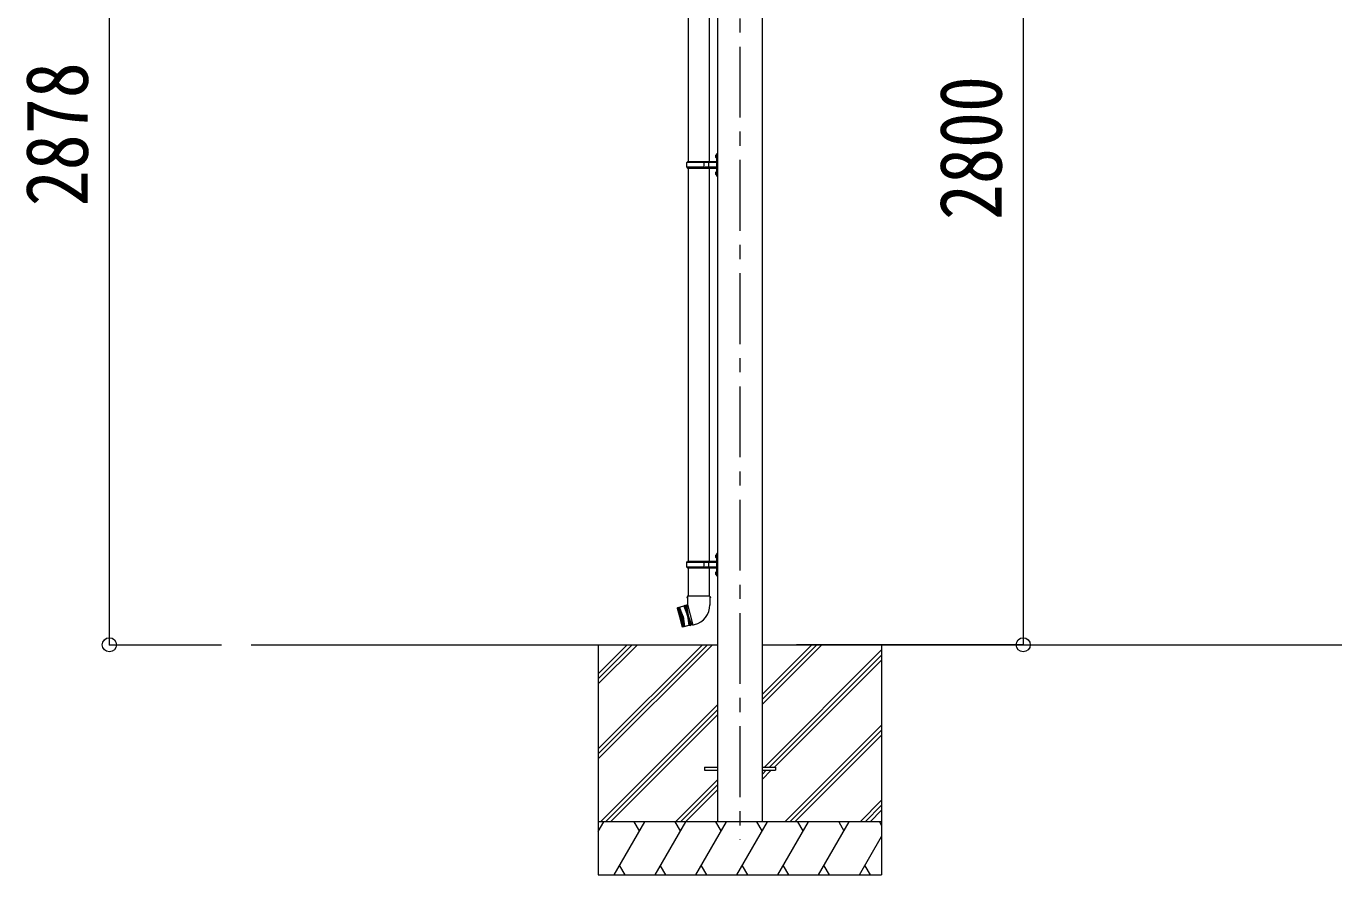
# Model space of a CAD drawing. Units: millimetres at full size, sheet at 1:40. Extents: x -11243 to 11243, y -7760 to 7760.
# Drawn here: x 106 to 3798, y -4708 to -2310 of the extents above; entities that cross this region are included whole.
import ezdxf
from ezdxf.enums import TextEntityAlignment as Align

# ---------------------------------------------------------------- set-up
doc = ezdxf.new("R2010")
doc.units = ezdxf.units.MM
doc.header["$LTSCALE"] = 40
doc.header["$PDMODE"] = 32
doc.header["$PDSIZE"] = 40
doc.linetypes.add('CHAIN1', pattern=[8, 5, -1, 1, -1])
for name, color, linetype, lineweight in [('0-0_0', 7, 'Continuous', 9), ('0-1_本体', 5, 'CHAIN1', 9), ('0-3_ELV2', 7, 'Continuous', 9), ('0-6_OTH_LINE', 6, 'Continuous', 9), ('0-9_OUTLINE', 7, 'Continuous', 9)]:
    doc.layers.add(name, color=color, linetype=linetype, lineweight=lineweight)
doc.styles.add('ＭＳ ゴシック', font='')
doc.styles.get('ＭＳ ゴシック').set_extended_font_data('MS Gothic')

msp = doc.modelspace()

# ---------------------------------------------------------------- linework, layer by layer
at = {"layer": '0-0_0'}
for p, q in [((741.13, -4057.92), (2058.66, -4057.92)), ((1721.16, -4057.92), (1721.16, -4707.92)), ((1721.16, -4352.1), (2015.34, -4057.92)), ((1721.16, -4366.24), (2029.49, -4057.92)), ((1721.16, -4380.39), (2043.63, -4057.92)), ((1721.16, -4168.26), (1831.5, -4057.92)), ((1721.16, -4154.11), (1817.35, -4057.92)), ((1721.16, -4139.97), (1803.21, -4057.92)), ((2183.66, -4226.25), (2352, -4057.92)), ((2183.66, -4212.11), (2337.85, -4057.92)), ((2183.66, -4197.97), (2323.71, -4057.92)), ((2183.66, -4057.92), (5358.71, -4057.92)), ((2521.16, -4057.92), (2521.16, -4707.92)), ((2190.34, -4403.42), (2521.16, -4072.6)), ((2204.48, -4403.42), (2521.16, -4086.75)), ((2218.63, -4403.42), (2521.16, -4100.89)), ((1727.47, -4557.92), (2058.66, -4226.74)), ((1741.61, -4557.92), (2058.66, -4240.88)), ((1755.76, -4557.92), (2058.66, -4255.02)), ((2247.97, -4557.92), (2521.16, -4284.73)), ((2262.11, -4557.92), (2521.16, -4298.88)), ((2276.26, -4557.92), (2521.16, -4313.02)), ((2183.66, -4438.39), (2209.63, -4412.42)), ((2183.66, -4424.24), (2195.48, -4412.42)), ((2058.66, -4438.87), (1939.61, -4557.92)), ((1953.75, -4557.92), (2058.66, -4453.01)), ((1967.89, -4557.92), (2058.66, -4467.15)), ((2460.11, -4557.92), (2521.16, -4496.87)), ((2474.25, -4557.92), (2521.16, -4511.01)), ((2488.39, -4557.92), (2521.16, -4525.15)), ((2521.16, -4557.92), (1721.16, -4557.92)), ((1721.16, -4585.43), (1737.04, -4557.92)), ((1765.91, -4707.92), (1852.51, -4557.92)), ((1837.51, -4583.91), (1822.51, -4557.92)), ((1881.38, -4707.92), (1967.98, -4557.92)), ((1952.98, -4583.91), (1937.98, -4557.92)), ((1996.85, -4707.92), (2083.45, -4557.92)), ((2068.45, -4583.91), (2053.45, -4557.92)), ((2112.32, -4707.92), (2198.92, -4557.92)), ((2183.92, -4583.91), (2168.92, -4557.92)), ((2227.79, -4707.92), (2314.39, -4557.92)), ((2299.39, -4583.91), (2284.39, -4557.92)), ((2343.26, -4707.92), (2429.86, -4557.92)), ((2399.86, -4557.92), (2414.86, -4583.91)), ((2515.33, -4557.92), (2521.16, -4568.02)), ((2458.73, -4707.92), (2521.16, -4599.79)), ((1780.91, -4681.95), (1795.91, -4707.92)), ((1896.38, -4681.95), (1911.38, -4707.92)), ((2011.85, -4681.94), (2026.85, -4707.92)), ((2127.32, -4681.94), (2142.32, -4707.92)), ((2242.79, -4681.95), (2257.79, -4707.92)), ((2358.26, -4681.95), (2373.26, -4707.92)), ((2473.73, -4681.95), (2488.73, -4707.92)), ((1721.16, -4707.92), (2521.16, -4707.92))]:
    msp.add_line(p, q, dxfattribs=at)
at = {"layer": '0-1_本体'}
msp.add_line((2121.16, -1088.1), (2121.16, -4608.54), dxfattribs=at)
at = {"layer": '0-3_ELV2', "color": 4}
for p, q in [((2058.66, -4557.92), (2058.66, -1259.02)), ((2183.66, -1259.02), (2183.66, -4557.92)), ((2021.16, -4403.42), (2058.66, -4403.42)), ((2021.16, -4403.42), (2021.16, -4412.42)), ((2021.16, -4412.42), (2058.66, -4412.42)), ((2183.66, -4403.42), (2221.16, -4403.42)), ((2183.66, -4412.42), (2221.16, -4412.42)), ((2221.16, -4403.42), (2221.16, -4412.42))]:
    msp.add_line(p, q, dxfattribs=at)
at = {"layer": '0-6_OTH_LINE'}
for p, q in [((341.11, -4057.92), (341.11, -1180.15)), ((2920.84, -1257.92), (2920.84, -4057.92)), ((341.11, -4057.92), (657.35, -4057.92)), ((2920.84, -4057.92), (2280.81, -4057.92))]:
    msp.add_line(p, q, dxfattribs=at)
for p in [(341.11, -4057.92), (2920.84, -4057.92)]:
    msp.add_point(p, dxfattribs=at)
at = {"layer": '0-9_OUTLINE'}
for p, q in [((1974.81, -1580.93), (1974.81, -2692.92)), ((2034.51, -1580.93), (2034.51, -2692.92)), ((1971.66, -2694.93), (1972.66, -2692.93)), ((2054.16, -2692.93), (1972.66, -2692.93)), ((2020.16, -2710.93), (2020.16, -2692.93)), ((2020.91, -2692.93), (2022.91, -2694.93)), ((2033.29, -2694.93), (2031.29, -2692.93)), ((2052.36, -2675.78), (2054.41, -2676.78)), ((2053.63, -2673.78), (2054.26, -2673.78)), ((2053.63, -2673.78), (2053.63, -2682.08)), ((2053.63, -2682.08), (2054.26, -2682.08)), ((2054.26, -2673.78), (2054.66, -2674.18)), ((2054.41, -2676.78), (2055.02, -2677.93)), ((2056.66, -2669.43), (2054.66, -2671.43)), ((2054.66, -2671.43), (2054.66, -2732.43)), ((2056.66, -2669.43), (2056.66, -2734.43)), ((2056.66, -2669.43), (2058.66, -2669.43)), ((1971.66, -2708.93), (1971.66, -2694.93)), ((2020.16, -2694.93), (1971.66, -2694.93)), ((1971.66, -2708.93), (1972.66, -2710.93)), ((2020.16, -2708.93), (1971.66, -2708.93)), ((1972.66, -2710.93), (2054.16, -2710.93)), ((1974.81, -2710.92), (1974.81, -3822.93)), ((2020.91, -2710.93), (2022.91, -2708.93)), ((2054.16, -2694.93), (2022.91, -2694.93)), ((2054.16, -2708.93), (2022.91, -2708.93)), ((2033.29, -2708.93), (2031.29, -2710.93)), ((2033.29, -2708.93), (2033.29, -2694.93)), ((2034.51, -2710.92), (2034.51, -3822.93)), ((2052.36, -2723.78), (2054.41, -2724.78)), ((2053.63, -2721.78), (2054.26, -2721.78)), ((2053.63, -2721.78), (2053.63, -2730.08)), ((2053.63, -2730.08), (2054.26, -2730.08)), ((2054.26, -2721.78), (2054.26, -2730.08)), ((2054.26, -2721.78), (2054.66, -2722.18)), ((2054.26, -2730.08), (2054.66, -2729.68)), ((2054.41, -2724.78), (2055.02, -2725.93)), ((2054.66, -2732.43), (2056.66, -2734.43)), ((2058.66, -2734.43), (2056.66, -2734.43)), ((2056.66, -3799.43), (2054.66, -3801.43)), ((2054.66, -3801.43), (2054.66, -3862.43)), ((2056.66, -3799.43), (2056.66, -3864.43)), ((2056.66, -3799.43), (2058.66, -3799.43)), ((1971.66, -3824.93), (1972.66, -3822.93)), ((1971.66, -3838.93), (1971.66, -3824.93)), ((2020.16, -3824.93), (1971.66, -3824.93)), ((1971.66, -3838.93), (1972.66, -3840.93)), ((2020.16, -3838.93), (1971.66, -3838.93)), ((2054.16, -3822.93), (1972.66, -3822.93)), ((2020.16, -3840.93), (2020.16, -3822.93)), ((2020.91, -3822.93), (2022.91, -3824.93)), ((2020.91, -3840.93), (2022.91, -3838.93)), ((2054.16, -3824.93), (2022.91, -3824.93)), ((2054.16, -3838.93), (2022.91, -3838.93)), ((2033.29, -3824.93), (2031.29, -3822.93)), ((2033.29, -3838.93), (2031.29, -3840.93)), ((2033.29, -3838.93), (2033.29, -3824.93)), ((2052.36, -3805.78), (2054.41, -3806.78)), ((2053.63, -3803.78), (2054.26, -3803.78)), ((2053.63, -3803.78), (2053.63, -3812.08)), ((2053.63, -3812.08), (2054.26, -3812.08)), ((2054.26, -3803.78), (2054.66, -3804.18)), ((2054.41, -3806.78), (2055.02, -3807.93)), ((1972.66, -3840.93), (2054.16, -3840.93)), ((1974.81, -3840.93), (1974.81, -3920.63)), ((2034.51, -3840.93), (2034.51, -3920.63)), ((2052.36, -3853.78), (2054.41, -3854.78)), ((2053.63, -3851.78), (2054.26, -3851.78)), ((2053.63, -3851.78), (2053.63, -3860.08)), ((2053.63, -3860.08), (2054.26, -3860.08)), ((2054.26, -3851.78), (2054.26, -3860.08)), ((2054.26, -3851.78), (2054.66, -3852.18)), ((2054.26, -3860.08), (2054.66, -3859.68)), ((2054.41, -3854.78), (2055.02, -3855.93)), ((2054.66, -3862.43), (2056.66, -3864.43)), ((2058.66, -3864.43), (2056.66, -3864.43)), ((1962.6, -3948.75), (1944.73, -3953.54)), ((1965.24, -3947.01), (1962.6, -3948.75)), ((1965.24, -3947.01), (1967.17, -3946.49)), ((1980.33, -4003.33), (1965.24, -3947.01)), ((1970.14, -3945.96), (1967.17, -3946.49)), ((1967.17, -3946.49), (1982.26, -4002.81)), ((1973.04, -3945.18), (1970.14, -3945.96)), ((1970.14, -3945.96), (1974.72, -3974.65)), ((1972.96, -3920.63), (1971.26, -3925.13)), ((1972.99, -3925.63), (1971.26, -3925.13)), ((1973.1, -3943.87), (1972.71, -3943.98)), ((1972.71, -3943.98), (1988.32, -4002.22)), ((2036.36, -3920.63), (1972.96, -3920.63)), ((1972.96, -3920.63), (1973.1, -3943.87)), ((2036.36, -3920.63), (2036.21, -3945.63)), ((1944.38, -3954.16), (1944.73, -3953.54)), ((1944.38, -3954.16), (1958.69, -4007.57)), ((1959.31, -4007.92), (1944.73, -3953.54)), ((1948.6, -3952.51), (1963.17, -4006.89)), ((1952.99, -3980.48), (1948.6, -3952.51)), ((1950.53, -3951.99), (1965.1, -4006.37)), ((1960.71, -3978.4), (1950.53, -3951.99)), ((1952.99, -3980.48), (1963.17, -4006.89)), ((1960.71, -3978.4), (1965.1, -4006.37)), ((1985.1, -4001.79), (1974.72, -3974.65)), ((1959.31, -4007.92), (1958.69, -4007.57)), ((1977.18, -4003.14), (1959.31, -4007.92)), ((1980.33, -4003.33), (1977.18, -4003.14)), ((1980.33, -4003.33), (1982.26, -4002.81)), ((1985.1, -4001.79), (1982.26, -4002.81)), ((1987.99, -4001.01), (1985.1, -4001.79)), ((1988.32, -4002.22), (1993.23, -4000.91))]:
    msp.add_line(p, q, dxfattribs=at)
for points in [[(2052.36, -2680.07), (2054.41, -2679.08), (2055.02, -2677.93)], [(2054.26, -2673.78), (2054.26, -2682.08), (2054.66, -2681.68)], [(2052.36, -2728.07), (2054.41, -2727.08), (2055.02, -2725.93)], [(2052.36, -3810.07), (2054.41, -3809.08), (2055.02, -3807.93)], [(2054.26, -3803.78), (2054.26, -3812.08), (2054.66, -3811.68)], [(2052.36, -3858.07), (2054.41, -3857.08), (2055.02, -3855.93)], [(1962.6, -3948.75), (1972.79, -3975.17), (1977.18, -4003.14)], [(2036.36, -3920.63), (2037.86, -3925.13), (2036.33, -3925.63)]]:
    msp.add_lwpolyline(points, dxfattribs=at)
for centre, radius, start, end in [((2057.96, -2677.93), 6, 136.21765, 223.78235), ((2054.16, -2692.43), 0.5, 270, 0), ((2054.16, -2694.43), 0.5, 270, 0), ((2057.96, -2725.93), 6, 136.21765, 223.78235), ((2054.16, -2709.43), 0.5, 0, 90), ((2054.16, -2711.43), 0.5, 0, 90), ((2057.96, -3807.93), 6, 136.21765, 223.78235), ((2054.16, -3822.43), 0.5, 270, 0), ((2054.16, -3824.43), 0.5, 270, 0), ((2054.16, -3839.43), 0.5, 0, 90), ((2057.96, -3855.93), 6, 136.21765, 223.78235), ((2054.16, -3841.43), 0.5, 0, 90), ((1978.22, -3944.88), 58, 285, 359.65623)]:
    msp.add_arc(centre, radius, start, end, dxfattribs=at)

# ---------------------------------------------------------------- texts
at = {"layer": '0-6_OTH_LINE', "color": 7, "style": 'ＭＳ ゴシック', "width": 0.85}
for s, p in [('2878', (333.11, -2819.04)), ('2800', (2912.84, -2857.92))]:
    msp.add_text(s, height=176, rotation=90, dxfattribs=at).set_placement(p, align=Align.BOTTOM_LEFT)

doc.saveas('drawing.dxf')
